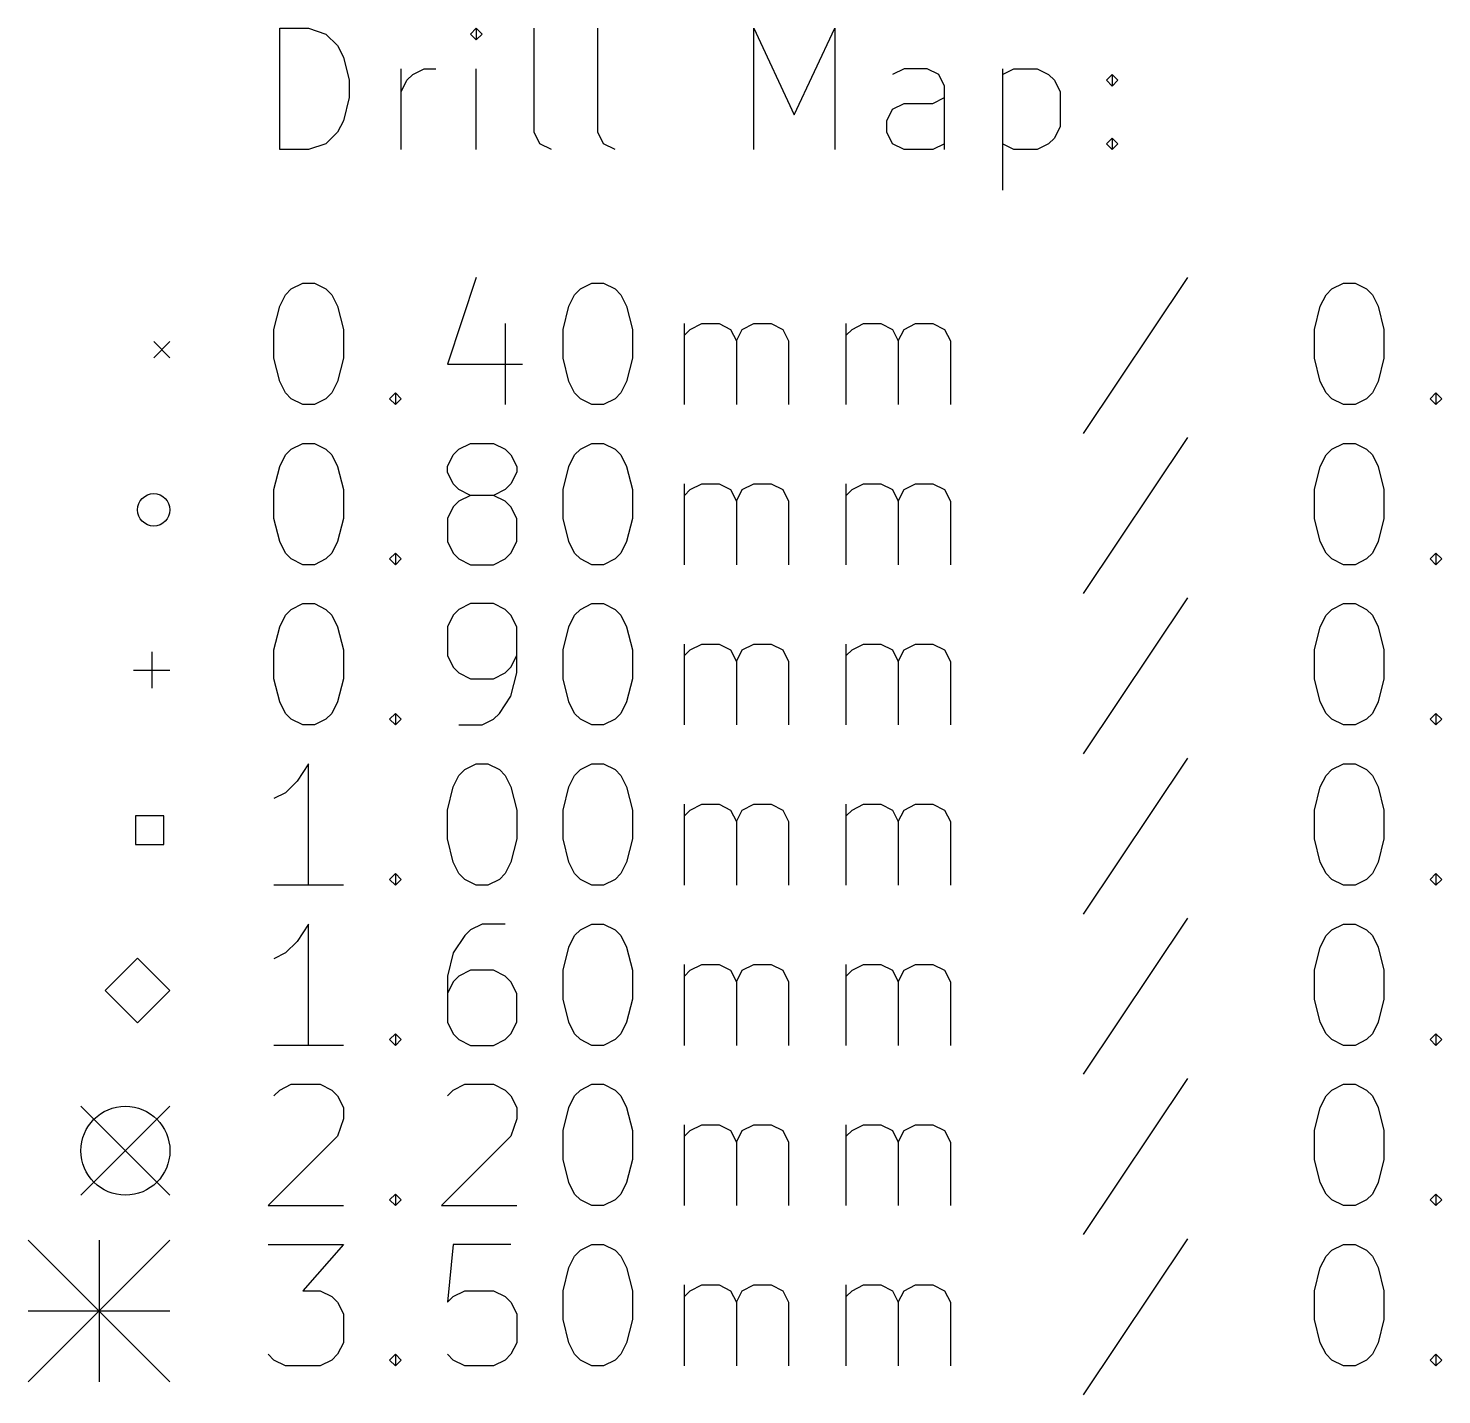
# Model space of a CAD drawing. Extents: x -4 to 215, y -206 to -2.
# Drawn here: x -3.5 to 31.43, y -35.43 to -1.66 of the extents above; entities that cross this region are included whole.
import ezdxf

# ---------------------------------------------------------------- set-up
doc = ezdxf.new("R2010")
doc.units = 0
doc.header["$MEASUREMENT"] = 0
doc.layers.add('BLACK', color=7, linetype='CONTINUOUS')

msp = doc.modelspace()

# ---------------------------------------------------------------- linework, layer by layer
at = {"layer": 'Black'}
for p, q in [((2.71429, -4.65714), (2.71429, -1.65714)), ((2.71429, -1.65714), (3.42857, -1.65714)), ((3.42857, -1.65714), (3.85714, -1.8)), ((7.57143, -1.65714), (7.42857, -1.8)), ((7.71429, -1.8), (7.57143, -1.65714)), ((7.57143, -1.65714), (7.57143, -1.94286)), ((9, -4.22857), (9, -1.65714)), ((10.5714, -4.22857), (10.5714, -1.65714)), ((14.4286, -4.65714), (14.4286, -1.65714)), ((14.4286, -1.65714), (15.4286, -3.8)), ((15.4286, -3.8), (16.4286, -1.65714)), ((16.4286, -1.65714), (16.4286, -4.65714)), ((3.85714, -1.8), (4.14286, -2.08571)), ((4.14286, -2.08571), (4.28571, -2.37143)), ((7.42857, -1.8), (7.57143, -1.94286)), ((7.57143, -1.94286), (7.71429, -1.8)), ((4.28571, -2.37143), (4.42857, -2.94286)), ((5.71429, -4.65714), (5.71429, -2.65714)), ((6, -2.8), (6.28571, -2.65714)), ((6.28571, -2.65714), (6.57143, -2.65714)), ((7.57143, -4.65714), (7.57143, -2.65714)), ((18.1429, -2.65714), (17.8571, -2.8)), ((18.7143, -2.65714), (18.1429, -2.65714)), ((19, -2.8), (18.7143, -2.65714)), ((20.5714, -2.65714), (20.5714, -5.65714)), ((20.5714, -2.8), (20.8571, -2.65714)), ((20.8571, -2.65714), (21.4286, -2.65714)), ((21.4286, -2.65714), (21.7143, -2.8)), ((4.42857, -2.94286), (4.42857, -3.37143)), ((5.71429, -3.22857), (5.85714, -2.94286)), ((5.85714, -2.94286), (6, -2.8)), ((19.1429, -3.08571), (19, -2.8)), ((19.1429, -4.65714), (19.1429, -3.08571)), ((21.7143, -2.8), (21.8571, -2.94286)), ((21.8571, -2.94286), (22, -3.22857)), ((23.1429, -2.94286), (23.2857, -2.8)), ((23.2857, -3.08571), (23.1429, -2.94286)), ((23.2857, -2.8), (23.4286, -2.94286)), ((23.2857, -2.8), (23.2857, -3.08571)), ((23.4286, -2.94286), (23.2857, -3.08571)), ((4.42857, -3.37143), (4.28571, -3.94286)), ((18.8571, -3.51429), (19.1429, -3.37143)), ((22, -3.22857), (22, -4.08571)), ((17.7143, -3.94286), (17.8571, -3.65714)), ((17.8571, -3.65714), (18.1429, -3.51429)), ((18.1429, -3.51429), (18.8571, -3.51429)), ((4.28571, -3.94286), (4.14286, -4.22857)), ((17.7143, -4.22857), (17.7143, -3.94286)), ((22, -4.08571), (21.8571, -4.37143)), ((3.85714, -4.51429), (3.42857, -4.65714)), ((4.14286, -4.22857), (3.85714, -4.51429)), ((9.14286, -4.51429), (9, -4.22857)), ((9.42857, -4.65714), (9.14286, -4.51429)), ((10.7143, -4.51429), (10.5714, -4.22857)), ((11, -4.65714), (10.7143, -4.51429)), ((17.8571, -4.51429), (17.7143, -4.22857)), ((18.1429, -4.65714), (17.8571, -4.51429)), ((19.1429, -4.51429), (18.8571, -4.65714)), ((20.8571, -4.65714), (20.5714, -4.51429)), ((21.7143, -4.51429), (21.4286, -4.65714)), ((21.8571, -4.37143), (21.7143, -4.51429)), ((23.1429, -4.51429), (23.2857, -4.37143)), ((23.2857, -4.65714), (23.1429, -4.51429)), ((23.2857, -4.37143), (23.4286, -4.51429)), ((23.2857, -4.37143), (23.2857, -4.65714)), ((23.4286, -4.51429), (23.2857, -4.65714)), ((3.42857, -4.65714), (2.71429, -4.65714)), ((18.8571, -4.65714), (18.1429, -4.65714)), ((21.4286, -4.65714), (20.8571, -4.65714)), ((3, -8.1), (3.28571, -7.95714)), ((3.28571, -7.95714), (3.57143, -7.95714)), ((3.57143, -7.95714), (3.85714, -8.1)), ((7.57143, -7.81429), (6.85714, -9.95714)), ((10.1429, -8.1), (10.4286, -7.95714)), ((10.4286, -7.95714), (10.7143, -7.95714)), ((10.7143, -7.95714), (11, -8.1)), ((25.1429, -7.81429), (22.5714, -11.6714)), ((28.7143, -8.1), (29, -7.95714)), ((29, -7.95714), (29.2857, -7.95714)), ((29.2857, -7.95714), (29.5714, -8.1)), ((2.71429, -8.52857), (2.85714, -8.24286)), ((2.85714, -8.24286), (3, -8.1)), ((3.85714, -8.1), (4, -8.24286)), ((4, -8.24286), (4.14286, -8.52857)), ((9.85714, -8.52857), (10, -8.24286)), ((10, -8.24286), (10.1429, -8.1)), ((11, -8.1), (11.1429, -8.24286)), ((11.1429, -8.24286), (11.2857, -8.52857)), ((28.4286, -8.52857), (28.5714, -8.24286)), ((28.5714, -8.24286), (28.7143, -8.1)), ((29.5714, -8.1), (29.7143, -8.24286)), ((29.7143, -8.24286), (29.8571, -8.52857)), ((2.57143, -9.1), (2.71429, -8.52857)), ((4.14286, -8.52857), (4.28571, -9.1)), ((9.71429, -9.1), (9.85714, -8.52857)), ((11.2857, -8.52857), (11.4286, -9.1)), ((28.2857, -9.1), (28.4286, -8.52857)), ((29.8571, -8.52857), (30, -9.1)), ((8.28571, -8.95714), (8.28571, -10.9571)), ((12.7143, -10.9571), (12.7143, -8.95714)), ((12.8571, -9.1), (13.1429, -8.95714)), ((13.1429, -8.95714), (13.5714, -8.95714)), ((13.5714, -8.95714), (13.8571, -9.1)), ((14.1429, -9.1), (14.4286, -8.95714)), ((14.4286, -8.95714), (14.8571, -8.95714)), ((14.8571, -8.95714), (15.1429, -9.1)), ((16.7143, -10.9571), (16.7143, -8.95714)), ((16.8571, -9.1), (17.1429, -8.95714)), ((17.1429, -8.95714), (17.5714, -8.95714)), ((17.5714, -8.95714), (17.8571, -9.1)), ((18.1429, -9.1), (18.4286, -8.95714)), ((18.4286, -8.95714), (18.8571, -8.95714)), ((18.8571, -8.95714), (19.1429, -9.1)), ((-0.4, -9.4), (0, -9.8)), ((0, -9.4), (-0.4, -9.8)), ((2.57143, -9.81429), (2.57143, -9.1)), ((4.28571, -9.1), (4.28571, -9.81429)), ((9.71429, -9.81429), (9.71429, -9.1)), ((11.4286, -9.1), (11.4286, -9.81429)), ((12.7143, -9.24286), (12.8571, -9.1)), ((13.8571, -9.1), (14, -9.38571)), ((14, -9.38571), (14.1429, -9.1)), ((14, -9.38571), (14, -10.9571)), ((15.1429, -9.1), (15.2857, -9.38571)), ((15.2857, -9.38571), (15.2857, -10.9571)), ((16.7143, -9.24286), (16.8571, -9.1)), ((17.8571, -9.1), (18, -9.38571)), ((18, -9.38571), (18.1429, -9.1)), ((18, -9.38571), (18, -10.9571)), ((19.1429, -9.1), (19.2857, -9.38571)), ((19.2857, -9.38571), (19.2857, -10.9571)), ((28.2857, -9.81429), (28.2857, -9.1)), ((30, -9.1), (30, -9.81429)), ((2.71429, -10.3857), (2.57143, -9.81429)), ((4.28571, -9.81429), (4.14286, -10.3857)), ((6.85714, -9.95714), (8.71429, -9.95714)), ((9.85714, -10.3857), (9.71429, -9.81429)), ((11.4286, -9.81429), (11.2857, -10.3857)), ((28.4286, -10.3857), (28.2857, -9.81429)), ((30, -9.81429), (29.8571, -10.3857)), ((2.85714, -10.6714), (2.71429, -10.3857)), ((4.14286, -10.3857), (4, -10.6714)), ((10, -10.6714), (9.85714, -10.3857)), ((11.2857, -10.3857), (11.1429, -10.6714)), ((28.5714, -10.6714), (28.4286, -10.3857)), ((29.8571, -10.3857), (29.7143, -10.6714)), ((3, -10.8143), (2.85714, -10.6714)), ((3.28571, -10.9571), (3, -10.8143)), ((3.85714, -10.8143), (3.57143, -10.9571)), ((4, -10.6714), (3.85714, -10.8143)), ((5.42857, -10.8143), (5.57143, -10.6714)), ((5.57143, -10.9571), (5.42857, -10.8143)), ((5.57143, -10.6714), (5.71429, -10.8143)), ((5.57143, -10.6714), (5.57143, -10.9571)), ((5.71429, -10.8143), (5.57143, -10.9571)), ((10.1429, -10.8143), (10, -10.6714)), ((10.4286, -10.9571), (10.1429, -10.8143)), ((11, -10.8143), (10.7143, -10.9571)), ((11.1429, -10.6714), (11, -10.8143)), ((28.7143, -10.8143), (28.5714, -10.6714)), ((29, -10.9571), (28.7143, -10.8143)), ((29.5714, -10.8143), (29.2857, -10.9571)), ((29.7143, -10.6714), (29.5714, -10.8143)), ((31.1429, -10.8143), (31.2857, -10.6714)), ((31.2857, -10.9571), (31.1429, -10.8143)), ((31.2857, -10.6714), (31.4286, -10.8143)), ((31.2857, -10.6714), (31.2857, -10.9571)), ((31.4286, -10.8143), (31.2857, -10.9571)), ((3.57143, -10.9571), (3.28571, -10.9571)), ((10.7143, -10.9571), (10.4286, -10.9571)), ((29.2857, -10.9571), (29, -10.9571)), ((25.1429, -11.7743), (22.5714, -15.6314)), ((2.71429, -12.4886), (2.85714, -12.2029)), ((2.85714, -12.2029), (3, -12.06)), ((3, -12.06), (3.28571, -11.9171)), ((3.28571, -11.9171), (3.57143, -11.9171)), ((3.57143, -11.9171), (3.85714, -12.06)), ((3.85714, -12.06), (4, -12.2029)), ((4, -12.2029), (4.14286, -12.4886)), ((6.85714, -12.4886), (7, -12.2029)), ((7, -12.2029), (7.14286, -12.06)), ((7.14286, -12.06), (7.42857, -11.9171)), ((7.42857, -11.9171), (8, -11.9171)), ((8, -11.9171), (8.28571, -12.06)), ((8.28571, -12.06), (8.42857, -12.2029)), ((8.42857, -12.2029), (8.57143, -12.4886)), ((9.85714, -12.4886), (10, -12.2029)), ((10, -12.2029), (10.1429, -12.06)), ((10.1429, -12.06), (10.4286, -11.9171)), ((10.4286, -11.9171), (10.7143, -11.9171)), ((10.7143, -11.9171), (11, -12.06)), ((11, -12.06), (11.1429, -12.2029)), ((11.1429, -12.2029), (11.2857, -12.4886)), ((28.4286, -12.4886), (28.5714, -12.2029)), ((28.5714, -12.2029), (28.7143, -12.06)), ((28.7143, -12.06), (29, -11.9171)), ((29, -11.9171), (29.2857, -11.9171)), ((29.2857, -11.9171), (29.5714, -12.06)), ((29.5714, -12.06), (29.7143, -12.2029)), ((29.7143, -12.2029), (29.8571, -12.4886)), ((2.57143, -13.06), (2.71429, -12.4886)), ((4.14286, -12.4886), (4.28571, -13.06)), ((6.85714, -12.6314), (6.85714, -12.4886)), ((8.57143, -12.4886), (8.57143, -12.6314)), ((9.71429, -13.06), (9.85714, -12.4886)), ((11.2857, -12.4886), (11.4286, -13.06)), ((28.2857, -13.06), (28.4286, -12.4886)), ((29.8571, -12.4886), (30, -13.06)), ((7, -12.9171), (6.85714, -12.6314)), ((7.14286, -13.06), (7, -12.9171)), ((8.42857, -12.9171), (8.28571, -13.06)), ((8.57143, -12.6314), (8.42857, -12.9171)), ((12.7143, -14.9171), (12.7143, -12.9171)), ((12.8571, -13.06), (13.1429, -12.9171)), ((13.1429, -12.9171), (13.5714, -12.9171)), ((13.5714, -12.9171), (13.8571, -13.06)), ((14.1429, -13.06), (14.4286, -12.9171)), ((14.4286, -12.9171), (14.8571, -12.9171)), ((14.8571, -12.9171), (15.1429, -13.06)), ((16.7143, -14.9171), (16.7143, -12.9171)), ((16.8571, -13.06), (17.1429, -12.9171)), ((17.1429, -12.9171), (17.5714, -12.9171)), ((17.5714, -12.9171), (17.8571, -13.06)), ((18.1429, -13.06), (18.4286, -12.9171)), ((18.4286, -12.9171), (18.8571, -12.9171)), ((18.8571, -12.9171), (19.1429, -13.06)), ((2.57143, -13.7743), (2.57143, -13.06)), ((4.28571, -13.06), (4.28571, -13.7743)), ((7.42857, -13.2029), (7.14286, -13.06)), ((7.42857, -13.2029), (7.14286, -13.3457)), ((8, -13.2029), (7.42857, -13.2029)), ((8.28571, -13.06), (8, -13.2029)), ((8.28571, -13.3457), (8, -13.2029)), ((9.71429, -13.7743), (9.71429, -13.06)), ((11.4286, -13.06), (11.4286, -13.7743)), ((12.7143, -13.2029), (12.8571, -13.06)), ((13.8571, -13.06), (14, -13.3457)), ((14, -13.3457), (14.1429, -13.06)), ((15.1429, -13.06), (15.2857, -13.3457)), ((16.7143, -13.2029), (16.8571, -13.06)), ((17.8571, -13.06), (18, -13.3457)), ((18, -13.3457), (18.1429, -13.06)), ((19.1429, -13.06), (19.2857, -13.3457)), ((28.2857, -13.7743), (28.2857, -13.06)), ((30, -13.06), (30, -13.7743)), ((7, -13.4886), (6.85714, -13.7743)), ((7.14286, -13.3457), (7, -13.4886)), ((8.42857, -13.4886), (8.28571, -13.3457)), ((8.57143, -13.7743), (8.42857, -13.4886)), ((14, -13.3457), (14, -14.9171)), ((15.2857, -13.3457), (15.2857, -14.9171)), ((18, -13.3457), (18, -14.9171)), ((19.2857, -13.3457), (19.2857, -14.9171)), ((2.71429, -14.3457), (2.57143, -13.7743)), ((4.28571, -13.7743), (4.14286, -14.3457)), ((6.85714, -13.7743), (6.85714, -14.3457)), ((8.57143, -14.3457), (8.57143, -13.7743)), ((9.85714, -14.3457), (9.71429, -13.7743)), ((11.4286, -13.7743), (11.2857, -14.3457)), ((28.4286, -14.3457), (28.2857, -13.7743)), ((30, -13.7743), (29.8571, -14.3457)), ((2.85714, -14.6314), (2.71429, -14.3457)), ((3, -14.7743), (2.85714, -14.6314)), ((4, -14.6314), (3.85714, -14.7743)), ((4.14286, -14.3457), (4, -14.6314)), ((5.42857, -14.7743), (5.57143, -14.6314)), ((5.57143, -14.6314), (5.71429, -14.7743)), ((5.57143, -14.6314), (5.57143, -14.9171)), ((6.85714, -14.3457), (7, -14.6314)), ((7, -14.6314), (7.14286, -14.7743)), ((8.28571, -14.7743), (8.42857, -14.6314)), ((8.42857, -14.6314), (8.57143, -14.3457)), ((10, -14.6314), (9.85714, -14.3457)), ((10.1429, -14.7743), (10, -14.6314)), ((11.1429, -14.6314), (11, -14.7743)), ((11.2857, -14.3457), (11.1429, -14.6314)), ((28.5714, -14.6314), (28.4286, -14.3457)), ((28.7143, -14.7743), (28.5714, -14.6314)), ((29.7143, -14.6314), (29.5714, -14.7743)), ((29.8571, -14.3457), (29.7143, -14.6314)), ((31.1429, -14.7743), (31.2857, -14.6314)), ((31.2857, -14.6314), (31.4286, -14.7743)), ((31.2857, -14.6314), (31.2857, -14.9171)), ((3.28571, -14.9171), (3, -14.7743)), ((3.57143, -14.9171), (3.28571, -14.9171)), ((3.85714, -14.7743), (3.57143, -14.9171)), ((5.57143, -14.9171), (5.42857, -14.7743)), ((5.71429, -14.7743), (5.57143, -14.9171)), ((7.14286, -14.7743), (7.42857, -14.9171)), ((7.42857, -14.9171), (8, -14.9171)), ((8, -14.9171), (8.28571, -14.7743)), ((10.4286, -14.9171), (10.1429, -14.7743)), ((10.7143, -14.9171), (10.4286, -14.9171)), ((11, -14.7743), (10.7143, -14.9171)), ((29, -14.9171), (28.7143, -14.7743)), ((29.2857, -14.9171), (29, -14.9171)), ((29.5714, -14.7743), (29.2857, -14.9171)), ((31.2857, -14.9171), (31.1429, -14.7743)), ((31.4286, -14.7743), (31.2857, -14.9171)), ((2.85714, -16.1629), (3, -16.02)), ((3, -16.02), (3.28571, -15.8771)), ((3.28571, -15.8771), (3.57143, -15.8771)), ((3.57143, -15.8771), (3.85714, -16.02)), ((3.85714, -16.02), (4, -16.1629)), ((7.14286, -16.02), (7, -16.1629)), ((7.42857, -15.8771), (7.14286, -16.02)), ((8, -15.8771), (7.42857, -15.8771)), ((8.28571, -16.02), (8, -15.8771)), ((8.42857, -16.1629), (8.28571, -16.02)), ((10, -16.1629), (10.1429, -16.02)), ((10.1429, -16.02), (10.4286, -15.8771)), ((10.4286, -15.8771), (10.7143, -15.8771)), ((10.7143, -15.8771), (11, -16.02)), ((11, -16.02), (11.1429, -16.1629)), ((25.1429, -15.7343), (22.5714, -19.5914)), ((28.5714, -16.1629), (28.7143, -16.02)), ((28.7143, -16.02), (29, -15.8771)), ((29, -15.8771), (29.2857, -15.8771)), ((29.2857, -15.8771), (29.5714, -16.02)), ((29.5714, -16.02), (29.7143, -16.1629)), ((2.71429, -16.4486), (2.85714, -16.1629)), ((4, -16.1629), (4.14286, -16.4486)), ((7, -16.1629), (6.85714, -16.4486)), ((8.57143, -16.4486), (8.42857, -16.1629)), ((9.85714, -16.4486), (10, -16.1629)), ((11.1429, -16.1629), (11.2857, -16.4486)), ((28.4286, -16.4486), (28.5714, -16.1629)), ((29.7143, -16.1629), (29.8571, -16.4486)), ((2.57143, -17.02), (2.71429, -16.4486)), ((4.14286, -16.4486), (4.28571, -17.02)), ((6.85714, -16.4486), (6.85714, -17.1629)), ((8.57143, -17.5914), (8.57143, -16.4486)), ((9.71429, -17.02), (9.85714, -16.4486)), ((11.2857, -16.4486), (11.4286, -17.02)), ((28.2857, -17.02), (28.4286, -16.4486)), ((29.8571, -16.4486), (30, -17.02)), ((-0.45, -17.07), (-0.45, -17.97)), ((2.57143, -17.7343), (2.57143, -17.02)), ((4.28571, -17.02), (4.28571, -17.7343)), ((9.71429, -17.7343), (9.71429, -17.02)), ((11.4286, -17.02), (11.4286, -17.7343)), ((12.7143, -18.8771), (12.7143, -16.8771)), ((12.7143, -17.1629), (12.8571, -17.02)), ((12.8571, -17.02), (13.1429, -16.8771)), ((13.1429, -16.8771), (13.5714, -16.8771)), ((13.5714, -16.8771), (13.8571, -17.02)), ((13.8571, -17.02), (14, -17.3057)), ((14, -17.3057), (14.1429, -17.02)), ((14.1429, -17.02), (14.4286, -16.8771)), ((14.4286, -16.8771), (14.8571, -16.8771)), ((14.8571, -16.8771), (15.1429, -17.02)), ((15.1429, -17.02), (15.2857, -17.3057)), ((16.7143, -18.8771), (16.7143, -16.8771)), ((16.7143, -17.1629), (16.8571, -17.02)), ((16.8571, -17.02), (17.1429, -16.8771)), ((17.1429, -16.8771), (17.5714, -16.8771)), ((17.5714, -16.8771), (17.8571, -17.02)), ((17.8571, -17.02), (18, -17.3057)), ((18, -17.3057), (18.1429, -17.02)), ((18.1429, -17.02), (18.4286, -16.8771)), ((18.4286, -16.8771), (18.8571, -16.8771)), ((18.8571, -16.8771), (19.1429, -17.02)), ((19.1429, -17.02), (19.2857, -17.3057)), ((28.2857, -17.7343), (28.2857, -17.02)), ((30, -17.02), (30, -17.7343)), ((6.85714, -17.1629), (7, -17.4486)), ((7, -17.4486), (7.14286, -17.5914)), ((8.28571, -17.5914), (8.42857, -17.4486)), ((8.42857, -17.4486), (8.57143, -17.1629)), ((14, -17.3057), (14, -18.8771)), ((15.2857, -17.3057), (15.2857, -18.8771)), ((18, -17.3057), (18, -18.8771)), ((19.2857, -17.3057), (19.2857, -18.8771)), ((-0.9, -17.52), (0, -17.52)), ((2.71429, -18.3057), (2.57143, -17.7343)), ((4.28571, -17.7343), (4.14286, -18.3057)), ((7.14286, -17.5914), (7.42857, -17.7343)), ((7.42857, -17.7343), (8, -17.7343)), ((8, -17.7343), (8.28571, -17.5914)), ((8.42857, -18.1629), (8.57143, -17.5914)), ((9.85714, -18.3057), (9.71429, -17.7343)), ((11.4286, -17.7343), (11.2857, -18.3057)), ((28.4286, -18.3057), (28.2857, -17.7343)), ((30, -17.7343), (29.8571, -18.3057)), ((2.85714, -18.5914), (2.71429, -18.3057)), ((4.14286, -18.3057), (4, -18.5914)), ((8.14286, -18.5914), (8.42857, -18.1629)), ((10, -18.5914), (9.85714, -18.3057)), ((11.2857, -18.3057), (11.1429, -18.5914)), ((28.5714, -18.5914), (28.4286, -18.3057)), ((29.8571, -18.3057), (29.7143, -18.5914)), ((3, -18.7343), (2.85714, -18.5914)), ((3.28571, -18.8771), (3, -18.7343)), ((3.85714, -18.7343), (3.57143, -18.8771)), ((4, -18.5914), (3.85714, -18.7343)), ((5.42857, -18.7343), (5.57143, -18.5914)), ((5.57143, -18.8771), (5.42857, -18.7343)), ((5.57143, -18.5914), (5.71429, -18.7343)), ((5.57143, -18.5914), (5.57143, -18.8771)), ((5.71429, -18.7343), (5.57143, -18.8771)), ((7.71428, -18.8771), (8, -18.7343)), ((8, -18.7343), (8.14286, -18.5914)), ((10.1429, -18.7343), (10, -18.5914)), ((10.4286, -18.8771), (10.1429, -18.7343)), ((11, -18.7343), (10.7143, -18.8771)), ((11.1429, -18.5914), (11, -18.7343)), ((28.7143, -18.7343), (28.5714, -18.5914)), ((29, -18.8771), (28.7143, -18.7343)), ((29.5714, -18.7343), (29.2857, -18.8771)), ((29.7143, -18.5914), (29.5714, -18.7343)), ((31.1429, -18.7343), (31.2857, -18.5914)), ((31.2857, -18.8771), (31.1429, -18.7343)), ((31.2857, -18.5914), (31.4286, -18.7343)), ((31.2857, -18.5914), (31.2857, -18.8771)), ((31.4286, -18.7343), (31.2857, -18.8771)), ((3.57143, -18.8771), (3.28571, -18.8771)), ((7.14286, -18.8771), (7.71428, -18.8771)), ((10.7143, -18.8771), (10.4286, -18.8771)), ((29.2857, -18.8771), (29, -18.8771)), ((3.42857, -19.8371), (3.14286, -20.2657)), ((3.42857, -22.8371), (3.42857, -19.8371)), ((7.28571, -19.98), (7.57143, -19.8371)), ((7.57143, -19.8371), (7.85714, -19.8371)), ((7.85714, -19.8371), (8.14286, -19.98)), ((10.1429, -19.98), (10.4286, -19.8371)), ((10.4286, -19.8371), (10.7143, -19.8371)), ((10.7143, -19.8371), (11, -19.98)), ((25.1429, -19.6943), (22.5714, -23.5514)), ((28.7143, -19.98), (29, -19.8371)), ((29, -19.8371), (29.2857, -19.8371)), ((29.2857, -19.8371), (29.5714, -19.98)), ((7, -20.4086), (7.14286, -20.1229)), ((7.14286, -20.1229), (7.28571, -19.98)), ((8.14286, -19.98), (8.28571, -20.1229)), ((8.28571, -20.1229), (8.42857, -20.4086)), ((9.85714, -20.4086), (10, -20.1229)), ((10, -20.1229), (10.1429, -19.98)), ((11, -19.98), (11.1429, -20.1229)), ((11.1429, -20.1229), (11.2857, -20.4086)), ((28.4286, -20.4086), (28.5714, -20.1229)), ((28.5714, -20.1229), (28.7143, -19.98)), ((29.5714, -19.98), (29.7143, -20.1229)), ((29.7143, -20.1229), (29.8571, -20.4086)), ((2.85714, -20.5514), (2.57143, -20.6943)), ((3.14286, -20.2657), (2.85714, -20.5514)), ((6.85714, -20.98), (7, -20.4086)), ((8.42857, -20.4086), (8.57143, -20.98)), ((9.71429, -20.98), (9.85714, -20.4086)), ((11.2857, -20.4086), (11.4286, -20.98)), ((28.2857, -20.98), (28.4286, -20.4086)), ((29.8571, -20.4086), (30, -20.98)), ((12.7143, -22.8371), (12.7143, -20.8371)), ((12.8571, -20.98), (13.1429, -20.8371)), ((13.1429, -20.8371), (13.5714, -20.8371)), ((13.5714, -20.8371), (13.8571, -20.98)), ((14.1429, -20.98), (14.4286, -20.8371)), ((14.4286, -20.8371), (14.8571, -20.8371)), ((14.8571, -20.8371), (15.1429, -20.98)), ((16.7143, -22.8371), (16.7143, -20.8371)), ((16.8571, -20.98), (17.1429, -20.8371)), ((17.1429, -20.8371), (17.5714, -20.8371)), ((17.5714, -20.8371), (17.8571, -20.98)), ((18.1429, -20.98), (18.4286, -20.8371)), ((18.4286, -20.8371), (18.8571, -20.8371)), ((18.8571, -20.8371), (19.1429, -20.98)), ((-0.14644, -21.1264), (-0.85356, -21.1264)), ((-0.85356, -21.1264), (-0.85356, -21.8336)), ((-0.14644, -21.8336), (-0.14644, -21.1264)), ((6.85714, -21.6943), (6.85714, -20.98)), ((8.57143, -20.98), (8.57143, -21.6943)), ((9.71429, -21.6943), (9.71429, -20.98)), ((11.4286, -20.98), (11.4286, -21.6943)), ((12.7143, -21.1229), (12.8571, -20.98)), ((13.8571, -20.98), (14, -21.2657)), ((14, -21.2657), (14.1429, -20.98)), ((14, -21.2657), (14, -22.8371)), ((15.1429, -20.98), (15.2857, -21.2657)), ((15.2857, -21.2657), (15.2857, -22.8371)), ((16.7143, -21.1229), (16.8571, -20.98)), ((17.8571, -20.98), (18, -21.2657)), ((18, -21.2657), (18.1429, -20.98)), ((18, -21.2657), (18, -22.8371)), ((19.1429, -20.98), (19.2857, -21.2657)), ((19.2857, -21.2657), (19.2857, -22.8371)), ((28.2857, -21.6943), (28.2857, -20.98)), ((30, -20.98), (30, -21.6943)), ((-0.85356, -21.8336), (-0.14644, -21.8336)), ((7, -22.2657), (6.85714, -21.6943)), ((8.57143, -21.6943), (8.42857, -22.2657)), ((9.85714, -22.2657), (9.71429, -21.6943)), ((11.4286, -21.6943), (11.2857, -22.2657)), ((28.4286, -22.2657), (28.2857, -21.6943)), ((30, -21.6943), (29.8571, -22.2657)), ((7.14286, -22.5514), (7, -22.2657)), ((8.42857, -22.2657), (8.28571, -22.5514)), ((10, -22.5514), (9.85714, -22.2657)), ((11.2857, -22.2657), (11.1429, -22.5514)), ((28.5714, -22.5514), (28.4286, -22.2657)), ((29.8571, -22.2657), (29.7143, -22.5514)), ((5.42857, -22.6943), (5.57143, -22.5514)), ((5.57143, -22.8371), (5.42857, -22.6943)), ((5.57143, -22.5514), (5.71429, -22.6943)), ((5.57143, -22.5514), (5.57143, -22.8371)), ((5.71429, -22.6943), (5.57143, -22.8371)), ((7.28571, -22.6943), (7.14286, -22.5514)), ((7.57143, -22.8371), (7.28571, -22.6943)), ((8.14286, -22.6943), (7.85714, -22.8371)), ((8.28571, -22.5514), (8.14286, -22.6943)), ((10.1429, -22.6943), (10, -22.5514)), ((10.4286, -22.8371), (10.1429, -22.6943)), ((11, -22.6943), (10.7143, -22.8371)), ((11.1429, -22.5514), (11, -22.6943)), ((28.7143, -22.6943), (28.5714, -22.5514)), ((29, -22.8371), (28.7143, -22.6943)), ((29.5714, -22.6943), (29.2857, -22.8371)), ((29.7143, -22.5514), (29.5714, -22.6943)), ((31.1429, -22.6943), (31.2857, -22.5514)), ((31.2857, -22.8371), (31.1429, -22.6943)), ((31.2857, -22.5514), (31.4286, -22.6943)), ((31.2857, -22.5514), (31.2857, -22.8371)), ((31.4286, -22.6943), (31.2857, -22.8371)), ((4.28571, -22.8371), (2.57143, -22.8371)), ((7.85714, -22.8371), (7.57143, -22.8371)), ((10.7143, -22.8371), (10.4286, -22.8371)), ((29.2857, -22.8371), (29, -22.8371)), ((25.1429, -23.6543), (22.5714, -27.5114)), ((3.42857, -23.7971), (3.14286, -24.2257)), ((3.42857, -26.7971), (3.42857, -23.7971)), ((7.28571, -24.0829), (7, -24.5114)), ((7.42857, -23.94), (7.28571, -24.0829)), ((7.71428, -23.7971), (7.42857, -23.94)), ((8.28571, -23.7971), (7.71428, -23.7971)), ((9.85714, -24.3686), (10, -24.0829)), ((10, -24.0829), (10.1429, -23.94)), ((10.1429, -23.94), (10.4286, -23.7971)), ((10.4286, -23.7971), (10.7143, -23.7971)), ((10.7143, -23.7971), (11, -23.94)), ((11, -23.94), (11.1429, -24.0829)), ((11.1429, -24.0829), (11.2857, -24.3686)), ((28.4286, -24.3686), (28.5714, -24.0829)), ((28.5714, -24.0829), (28.7143, -23.94)), ((28.7143, -23.94), (29, -23.7971)), ((29, -23.7971), (29.2857, -23.7971)), ((29.2857, -23.7971), (29.5714, -23.94)), ((29.5714, -23.94), (29.7143, -24.0829)), ((29.7143, -24.0829), (29.8571, -24.3686)), ((3.14286, -24.2257), (2.85714, -24.5114)), ((9.71429, -24.94), (9.85714, -24.3686)), ((11.2857, -24.3686), (11.4286, -24.94)), ((28.2857, -24.94), (28.4286, -24.3686)), ((29.8571, -24.3686), (30, -24.94)), ((-0.8, -24.64), (-1.6, -25.44)), ((0, -25.44), (-0.8, -24.64)), ((2.85714, -24.5114), (2.57143, -24.6543)), ((7, -24.5114), (6.85714, -25.0829)), ((12.7143, -26.7971), (12.7143, -24.7971)), ((12.8571, -24.94), (13.1429, -24.7971)), ((13.1429, -24.7971), (13.5714, -24.7971)), ((13.5714, -24.7971), (13.8571, -24.94)), ((14.1429, -24.94), (14.4286, -24.7971)), ((14.4286, -24.7971), (14.8571, -24.7971)), ((14.8571, -24.7971), (15.1429, -24.94)), ((16.7143, -26.7971), (16.7143, -24.7971)), ((16.8571, -24.94), (17.1429, -24.7971)), ((17.1429, -24.7971), (17.5714, -24.7971)), ((17.5714, -24.7971), (17.8571, -24.94)), ((18.1429, -24.94), (18.4286, -24.7971)), ((18.4286, -24.7971), (18.8571, -24.7971)), ((18.8571, -24.7971), (19.1429, -24.94)), ((6.85714, -25.0829), (6.85714, -26.2257)), ((7.14286, -25.0829), (7, -25.2257)), ((7.42857, -24.94), (7.14286, -25.0829)), ((8, -24.94), (7.42857, -24.94)), ((8.28571, -25.0829), (8, -24.94)), ((8.42857, -25.2257), (8.28571, -25.0829)), ((9.71429, -25.6543), (9.71429, -24.94)), ((11.4286, -24.94), (11.4286, -25.6543)), ((12.7143, -25.0829), (12.8571, -24.94)), ((13.8571, -24.94), (14, -25.2257)), ((14, -25.2257), (14.1429, -24.94)), ((15.1429, -24.94), (15.2857, -25.2257)), ((16.7143, -25.0829), (16.8571, -24.94)), ((17.8571, -24.94), (18, -25.2257)), ((18, -25.2257), (18.1429, -24.94)), ((19.1429, -24.94), (19.2857, -25.2257)), ((28.2857, -25.6543), (28.2857, -24.94)), ((30, -24.94), (30, -25.6543)), ((-1.6, -25.44), (-0.8, -26.24)), ((-0.8, -26.24), (0, -25.44)), ((7, -25.2257), (6.85714, -25.5114)), ((8.57143, -25.5114), (8.42857, -25.2257)), ((14, -25.2257), (14, -26.7971)), ((15.2857, -25.2257), (15.2857, -26.7971)), ((18, -25.2257), (18, -26.7971)), ((19.2857, -25.2257), (19.2857, -26.7971)), ((8.57143, -26.2257), (8.57143, -25.5114)), ((9.85714, -26.2257), (9.71429, -25.6543)), ((11.4286, -25.6543), (11.2857, -26.2257)), ((28.4286, -26.2257), (28.2857, -25.6543)), ((30, -25.6543), (29.8571, -26.2257)), ((5.42857, -26.6543), (5.57143, -26.5114)), ((5.57143, -26.5114), (5.71429, -26.6543)), ((5.57143, -26.5114), (5.57143, -26.7971)), ((6.85714, -26.2257), (7, -26.5114)), ((7, -26.5114), (7.14286, -26.6543)), ((8.28571, -26.6543), (8.42857, -26.5114)), ((8.42857, -26.5114), (8.57143, -26.2257)), ((10, -26.5114), (9.85714, -26.2257)), ((10.1429, -26.6543), (10, -26.5114)), ((11.1429, -26.5114), (11, -26.6543)), ((11.2857, -26.2257), (11.1429, -26.5114)), ((28.5714, -26.5114), (28.4286, -26.2257)), ((28.7143, -26.6543), (28.5714, -26.5114)), ((29.7143, -26.5114), (29.5714, -26.6543)), ((29.8571, -26.2257), (29.7143, -26.5114)), ((31.1429, -26.6543), (31.2857, -26.5114)), ((31.2857, -26.5114), (31.4286, -26.6543)), ((31.2857, -26.5114), (31.2857, -26.7971)), ((4.28571, -26.7971), (2.57143, -26.7971)), ((5.57143, -26.7971), (5.42857, -26.6543)), ((5.71429, -26.6543), (5.57143, -26.7971)), ((7.14286, -26.6543), (7.42857, -26.7971)), ((7.42857, -26.7971), (8, -26.7971)), ((8, -26.7971), (8.28571, -26.6543)), ((10.4286, -26.7971), (10.1429, -26.6543)), ((10.7143, -26.7971), (10.4286, -26.7971)), ((11, -26.6543), (10.7143, -26.7971)), ((29, -26.7971), (28.7143, -26.6543)), ((29.2857, -26.7971), (29, -26.7971)), ((29.5714, -26.6543), (29.2857, -26.7971)), ((31.2857, -26.7971), (31.1429, -26.6543)), ((31.4286, -26.6543), (31.2857, -26.7971)), ((2.57143, -28.0429), (2.71429, -27.9)), ((2.71429, -27.9), (3, -27.7571)), ((3, -27.7571), (3.71429, -27.7571)), ((3.71429, -27.7571), (4, -27.9)), ((4, -27.9), (4.14286, -28.0429)), ((6.85714, -28.0429), (7, -27.9)), ((7, -27.9), (7.28571, -27.7571)), ((7.28571, -27.7571), (8, -27.7571)), ((8, -27.7571), (8.28571, -27.9)), ((8.28571, -27.9), (8.42857, -28.0429)), ((10, -28.0429), (10.1429, -27.9)), ((10.1429, -27.9), (10.4286, -27.7571)), ((10.4286, -27.7571), (10.7143, -27.7571)), ((10.7143, -27.7571), (11, -27.9)), ((11, -27.9), (11.1429, -28.0429)), ((25.1429, -27.6143), (22.5714, -31.4714)), ((28.5714, -28.0429), (28.7143, -27.9)), ((28.7143, -27.9), (29, -27.7571)), ((29, -27.7571), (29.2857, -27.7571)), ((29.2857, -27.7571), (29.5714, -27.9)), ((29.5714, -27.9), (29.7143, -28.0429)), ((4.14286, -28.0429), (4.28571, -28.3286)), ((8.42857, -28.0429), (8.57143, -28.3286)), ((9.85714, -28.3286), (10, -28.0429)), ((11.1429, -28.0429), (11.2857, -28.3286)), ((28.4286, -28.3286), (28.5714, -28.0429)), ((29.7143, -28.0429), (29.8571, -28.3286)), ((-2.2, -28.3), (0, -30.5)), ((0, -28.3), (-2.2, -30.5)), ((4.28571, -28.6143), (4.14286, -29.0429)), ((4.28571, -28.3286), (4.28571, -28.6143)), ((8.57143, -28.6143), (8.42857, -29.0429)), ((8.57143, -28.3286), (8.57143, -28.6143)), ((9.71429, -28.9), (9.85714, -28.3286)), ((11.2857, -28.3286), (11.4286, -28.9)), ((28.2857, -28.9), (28.4286, -28.3286)), ((29.8571, -28.3286), (30, -28.9)), ((9.71429, -29.6143), (9.71429, -28.9)), ((11.4286, -28.9), (11.4286, -29.6143)), ((12.7143, -30.7571), (12.7143, -28.7571)), ((12.7143, -29.0429), (12.8571, -28.9)), ((12.8571, -28.9), (13.1429, -28.7571)), ((13.1429, -28.7571), (13.5714, -28.7571)), ((13.5714, -28.7571), (13.8571, -28.9)), ((13.8571, -28.9), (14, -29.1857)), ((14, -29.1857), (14.1429, -28.9)), ((14.1429, -28.9), (14.4286, -28.7571)), ((14.4286, -28.7571), (14.8571, -28.7571)), ((14.8571, -28.7571), (15.1429, -28.9)), ((15.1429, -28.9), (15.2857, -29.1857)), ((16.7143, -30.7571), (16.7143, -28.7571)), ((16.7143, -29.0429), (16.8571, -28.9)), ((16.8571, -28.9), (17.1429, -28.7571)), ((17.1429, -28.7571), (17.5714, -28.7571)), ((17.5714, -28.7571), (17.8571, -28.9)), ((17.8571, -28.9), (18, -29.1857)), ((18, -29.1857), (18.1429, -28.9)), ((18.1429, -28.9), (18.4286, -28.7571)), ((18.4286, -28.7571), (18.8571, -28.7571)), ((18.8571, -28.7571), (19.1429, -28.9)), ((19.1429, -28.9), (19.2857, -29.1857)), ((28.2857, -29.6143), (28.2857, -28.9)), ((30, -28.9), (30, -29.6143)), ((4.14286, -29.0429), (2.42857, -30.7571)), ((8.42857, -29.0429), (6.71428, -30.7571)), ((14, -29.1857), (14, -30.7571)), ((15.2857, -29.1857), (15.2857, -30.7571)), ((18, -29.1857), (18, -30.7571)), ((19.2857, -29.1857), (19.2857, -30.7571)), ((9.85714, -30.1857), (9.71429, -29.6143)), ((11.4286, -29.6143), (11.2857, -30.1857)), ((28.4286, -30.1857), (28.2857, -29.6143)), ((30, -29.6143), (29.8571, -30.1857)), ((10, -30.4714), (9.85714, -30.1857)), ((11.2857, -30.1857), (11.1429, -30.4714)), ((28.5714, -30.4714), (28.4286, -30.1857)), ((29.8571, -30.1857), (29.7143, -30.4714)), ((5.42857, -30.6143), (5.57143, -30.4714)), ((5.57143, -30.7571), (5.42857, -30.6143)), ((5.57143, -30.4714), (5.71429, -30.6143)), ((5.57143, -30.4714), (5.57143, -30.7571)), ((5.71429, -30.6143), (5.57143, -30.7571)), ((10.1429, -30.6143), (10, -30.4714)), ((10.4286, -30.7571), (10.1429, -30.6143)), ((11, -30.6143), (10.7143, -30.7571)), ((11.1429, -30.4714), (11, -30.6143)), ((28.7143, -30.6143), (28.5714, -30.4714)), ((29, -30.7571), (28.7143, -30.6143)), ((29.5714, -30.6143), (29.2857, -30.7571)), ((29.7143, -30.4714), (29.5714, -30.6143)), ((31.1429, -30.6143), (31.2857, -30.4714)), ((31.2857, -30.7571), (31.1429, -30.6143)), ((31.2857, -30.4714), (31.4286, -30.6143)), ((31.2857, -30.4714), (31.2857, -30.7571)), ((31.4286, -30.6143), (31.2857, -30.7571)), ((2.42857, -30.7571), (4.28571, -30.7571)), ((6.71428, -30.7571), (8.57143, -30.7571)), ((10.7143, -30.7571), (10.4286, -30.7571)), ((29.2857, -30.7571), (29, -30.7571)), ((-3.5, -31.61), (0, -35.11)), ((0, -31.61), (-3.5, -35.11)), ((-1.75, -31.61), (-1.75, -35.11)), ((2.42857, -31.7171), (4.28571, -31.7171)), ((4.28571, -31.7171), (3.28571, -32.86)), ((7, -31.7171), (6.85714, -33.1457)), ((8.42857, -31.7171), (7, -31.7171)), ((10.1429, -31.86), (10.4286, -31.7171)), ((10.4286, -31.7171), (10.7143, -31.7171)), ((10.7143, -31.7171), (11, -31.86)), ((25.1429, -31.5743), (22.5714, -35.4314)), ((28.7143, -31.86), (29, -31.7171)), ((29, -31.7171), (29.2857, -31.7171)), ((29.2857, -31.7171), (29.5714, -31.86)), ((9.85714, -32.2886), (10, -32.0029)), ((10, -32.0029), (10.1429, -31.86)), ((11, -31.86), (11.1429, -32.0029)), ((11.1429, -32.0029), (11.2857, -32.2886)), ((28.4286, -32.2886), (28.5714, -32.0029)), ((28.5714, -32.0029), (28.7143, -31.86)), ((29.5714, -31.86), (29.7143, -32.0029)), ((29.7143, -32.0029), (29.8571, -32.2886)), ((9.71429, -32.86), (9.85714, -32.2886)), ((11.2857, -32.2886), (11.4286, -32.86)), ((28.2857, -32.86), (28.4286, -32.2886)), ((29.8571, -32.2886), (30, -32.86)), ((12.7143, -34.7171), (12.7143, -32.7171)), ((12.8571, -32.86), (13.1429, -32.7171)), ((13.1429, -32.7171), (13.5714, -32.7171)), ((13.5714, -32.7171), (13.8571, -32.86)), ((14.1429, -32.86), (14.4286, -32.7171)), ((14.4286, -32.7171), (14.8571, -32.7171)), ((14.8571, -32.7171), (15.1429, -32.86)), ((16.7143, -34.7171), (16.7143, -32.7171)), ((16.8571, -32.86), (17.1429, -32.7171)), ((17.1429, -32.7171), (17.5714, -32.7171)), ((17.5714, -32.7171), (17.8571, -32.86)), ((18.1429, -32.86), (18.4286, -32.7171)), ((18.4286, -32.7171), (18.8571, -32.7171)), ((18.8571, -32.7171), (19.1429, -32.86)), ((3.28571, -32.86), (3.71429, -32.86)), ((3.71429, -32.86), (4, -33.0029)), ((4, -33.0029), (4.14286, -33.1457)), ((4.14286, -33.1457), (4.28571, -33.4314)), ((6.85714, -33.1457), (7, -33.0029)), ((7, -33.0029), (7.28571, -32.86)), ((7.28571, -32.86), (8, -32.86)), ((8, -32.86), (8.28571, -33.0029)), ((8.28571, -33.0029), (8.42857, -33.1457)), ((8.42857, -33.1457), (8.57143, -33.4314)), ((9.71429, -33.5743), (9.71429, -32.86)), ((11.4286, -32.86), (11.4286, -33.5743)), ((12.7143, -33.0029), (12.8571, -32.86)), ((13.8571, -32.86), (14, -33.1457)), ((14, -33.1457), (14.1429, -32.86)), ((14, -33.1457), (14, -34.7171)), ((15.1429, -32.86), (15.2857, -33.1457)), ((15.2857, -33.1457), (15.2857, -34.7171)), ((16.7143, -33.0029), (16.8571, -32.86)), ((17.8571, -32.86), (18, -33.1457)), ((18, -33.1457), (18.1429, -32.86)), ((18, -33.1457), (18, -34.7171)), ((19.1429, -32.86), (19.2857, -33.1457)), ((19.2857, -33.1457), (19.2857, -34.7171)), ((28.2857, -33.5743), (28.2857, -32.86)), ((30, -32.86), (30, -33.5743)), ((-3.5, -33.36), (0, -33.36)), ((4.28571, -33.4314), (4.28571, -34.1457)), ((8.57143, -33.4314), (8.57143, -34.1457)), ((9.85714, -34.1457), (9.71429, -33.5743)), ((11.4286, -33.5743), (11.2857, -34.1457)), ((28.4286, -34.1457), (28.2857, -33.5743)), ((30, -33.5743), (29.8571, -34.1457)), ((4.28571, -34.1457), (4.14286, -34.4314)), ((8.57143, -34.1457), (8.42857, -34.4314)), ((10, -34.4314), (9.85714, -34.1457)), ((11.2857, -34.1457), (11.1429, -34.4314)), ((28.5714, -34.4314), (28.4286, -34.1457)), ((29.8571, -34.1457), (29.7143, -34.4314)), ((2.57143, -34.5743), (2.42857, -34.4314)), ((2.85714, -34.7171), (2.57143, -34.5743)), ((4, -34.5743), (3.71429, -34.7171)), ((4.14286, -34.4314), (4, -34.5743)), ((5.42857, -34.5743), (5.57143, -34.4314)), ((5.57143, -34.7171), (5.42857, -34.5743)), ((5.57143, -34.4314), (5.71429, -34.5743)), ((5.57143, -34.4314), (5.57143, -34.7171)), ((5.71429, -34.5743), (5.57143, -34.7171)), ((7, -34.5743), (6.85714, -34.4314)), ((7.28571, -34.7171), (7, -34.5743)), ((8.28571, -34.5743), (8, -34.7171)), ((8.42857, -34.4314), (8.28571, -34.5743)), ((10.1429, -34.5743), (10, -34.4314)), ((10.4286, -34.7171), (10.1429, -34.5743)), ((11, -34.5743), (10.7143, -34.7171)), ((11.1429, -34.4314), (11, -34.5743)), ((28.7143, -34.5743), (28.5714, -34.4314)), ((29, -34.7171), (28.7143, -34.5743)), ((29.5714, -34.5743), (29.2857, -34.7171)), ((29.7143, -34.4314), (29.5714, -34.5743)), ((31.1429, -34.5743), (31.2857, -34.4314)), ((31.2857, -34.7171), (31.1429, -34.5743)), ((31.2857, -34.4314), (31.4286, -34.5743)), ((31.2857, -34.4314), (31.2857, -34.7171)), ((31.4286, -34.5743), (31.2857, -34.7171)), ((3.71429, -34.7171), (2.85714, -34.7171)), ((8, -34.7171), (7.28571, -34.7171)), ((10.7143, -34.7171), (10.4286, -34.7171)), ((29.2857, -34.7171), (29, -34.7171))]:
    msp.add_line(p, q, dxfattribs=at)
for centre, radius in [((-0.4, -13.56), 0.4), ((-1.1, -29.4), 1.1)]:
    msp.add_circle(centre, radius, dxfattribs=at)

doc.saveas('drawing.dxf')
